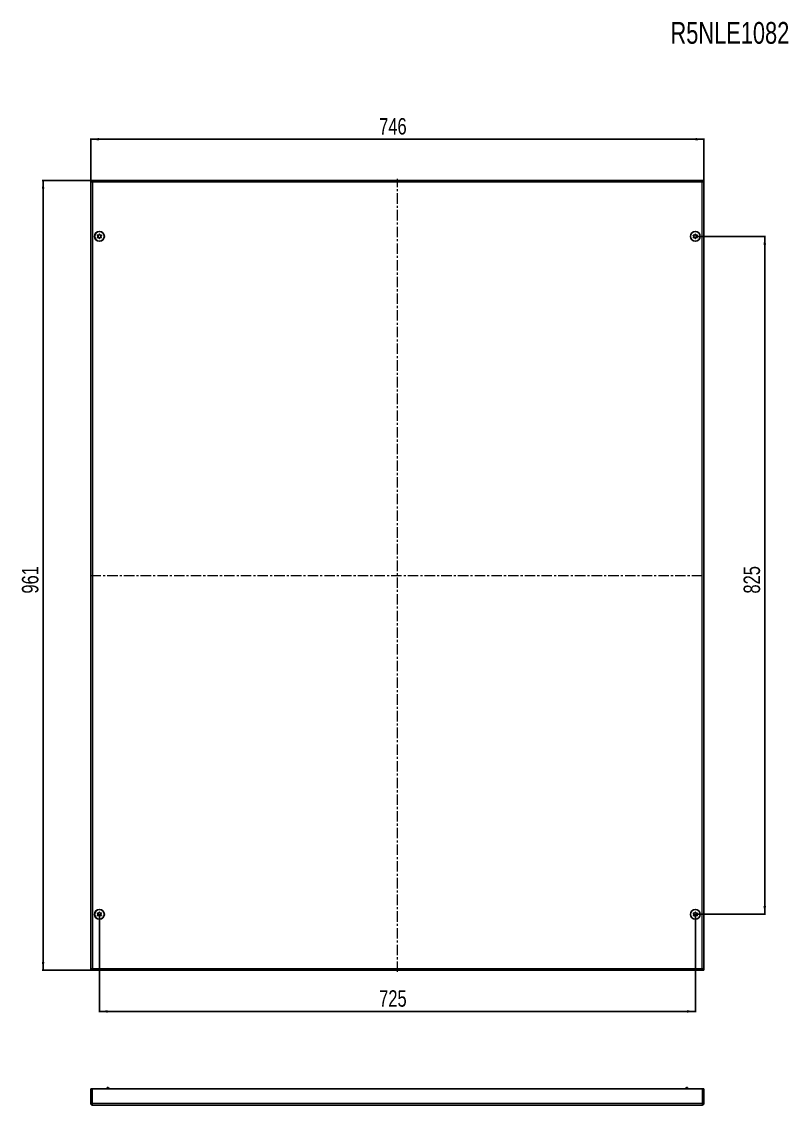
# Model space of a CAD drawing. Header units: millimetres. Extents: x -361 to 1428, y -353 to 966.
# Drawn here: x -361 to 555, y -353 to 966 of the extents above; entities that cross this region are included whole.
import ezdxf

# ---------------------------------------------------------------- set-up
doc = ezdxf.new("R2010")
doc.units = ezdxf.units.MM
doc.linetypes.add('CENTERX2', pattern=[20.32, 12.7, -2.54, 2.54, -2.54])
doc.layers.add('FORMAT', color=7, linetype='Continuous')
doc.styles.add('SLDTEXTSTYLE0', font='TXT', dxfattribs={"width": 0.75})
doc.dimstyles.new('SLDDIMSTYLE0', dxfattribs={"dimtxt": 20, "dimasz": 10, "dimexe": 0, "dimexo": 0.0625, "dimgap": 5, "dimtad": 2, "dimdec": 1, "dimrnd": 1e-09, "dimzin": 12, "dimdsep": 46, "dimtxsty": 'SLDTEXTSTYLE0', "dimsah": 1, "dimcen": 0.09, "dimadec": 0, "dimazin": 3, "dimtfac": 1, "dimtofl": 0, "dimtmove": 0, "dimatfit": 3, "dimfxl": 0, "dimfrac": 2, "dimtolj": 1, "dimtzin": 12, "dimarcsym": 0})

# ---------------------------------------------------------------- blocks, each defined once
blk = doc.blocks.new('_D')
at = {"layer": 'FORMAT'}
for p, q in [((-276.7, 772.6), (-276.7, 823.8)), ((-276.7, 822.8), (469.3, 822.8)), ((469.3, 772.6), (469.3, 823.8))]:
    blk.add_line(p, q, dxfattribs=at)
for points in [[(-276.7, 822.8), (-266.7, 821.2), (-266.7, 824.3)], [(469.3, 822.8), (459.3, 824.3), (459.3, 821.2)]]:
    blk.add_solid(points, dxfattribs=at)
at = {"layer": 'FORMAT', "insert": (74.1, 848.5), "char_height": 20, "attachment_point": 1, "style": 'SLDTEXTSTYLE0'}
blk.add_mtext('746', dxfattribs=at)
blk = doc.blocks.new('_D_1')
at = {"layer": 'FORMAT'}
for p, q in [((-275, 772.6), (-335.7, 772.6)), ((-334.7, 772.6), (-334.7, -188.4)), ((-275, -188.4), (-335.7, -188.4))]:
    blk.add_line(p, q, dxfattribs=at)
for points in [[(-334.7, 772.6), (-336.3, 762.6), (-333.2, 762.6)], [(-334.7, -188.4), (-333.2, -178.4), (-336.3, -178.4)]]:
    blk.add_solid(points, dxfattribs=at)
at = {"layer": 'FORMAT', "insert": (-360.5, 269.9), "char_height": 20, "attachment_point": 1, "rotation": 90, "style": 'SLDTEXTSTYLE0'}
blk.add_mtext('961', dxfattribs=at)
blk = doc.blocks.new('_D_2')
at = {"layer": 'FORMAT'}
for p, q in [((458.8, 704.6), (544.3, 704.6)), ((543.3, 704.6), (543.3, -120.4)), ((458.8, -120.4), (544.3, -120.4))]:
    blk.add_line(p, q, dxfattribs=at)
for points in [[(543.3, 704.6), (541.7, 694.6), (544.8, 694.6)], [(543.3, -120.4), (544.8, -110.4), (541.7, -110.4)]]:
    blk.add_solid(points, dxfattribs=at)
at = {"layer": 'FORMAT', "insert": (517.5, 269.9), "char_height": 20, "attachment_point": 1, "rotation": 90, "style": 'SLDTEXTSTYLE0'}
blk.add_mtext('825', dxfattribs=at)
blk = doc.blocks.new('_D_3')
at = {"layer": 'FORMAT'}
for p, q in [((-266.2, -120.4), (-266.2, -239.6)), ((458.8, -120.4), (458.8, -239.6)), ((-266.2, -238.6), (458.8, -238.6))]:
    blk.add_line(p, q, dxfattribs=at)
for points in [[(-266.2, -238.6), (-256.2, -240.1), (-256.2, -237)], [(458.8, -238.6), (448.8, -237), (448.8, -240.1)]]:
    blk.add_solid(points, dxfattribs=at)
at = {"layer": 'FORMAT', "insert": (74.1, -212.8), "char_height": 20, "attachment_point": 1, "style": 'SLDTEXTSTYLE0'}
blk.add_mtext('725', dxfattribs=at)

msp = doc.modelspace()

# ---------------------------------------------------------------- linework, layer by layer
at = {"color": 7, "linetype": 'Continuous', "lineweight": 25}
for p, q in [((-276.73, 772.59), (-276.73, -188.41)), ((-276.73, 772.59), (-275.23, 772.59)), ((467.57, 772.59), (-275.03, 772.59)), ((-275.03, 771.47), (-275.03, 772.59)), ((467.57, 772.59), (467.57, 771.48)), ((469.27, 772.59), (467.77, 772.59)), ((469.27, -188.41), (469.27, 772.59)), ((-276.73, -188.41), (-275.23, -188.41)), ((-275.03, -187.3), (-275.03, -188.41)), ((-275.03, -188.41), (467.57, -188.41)), ((467.57, -188.41), (467.57, -187.3)), ((469.27, -188.41), (467.77, -188.41)), ((-276.73, -332.56), (-275.23, -332.56)), ((-276.73, -350.46), (-276.73, -332.56)), ((-275.23, -350.46), (-275.23, -332.56)), ((-275.03, -350.46), (-275.03, -332.56)), ((467.57, -332.56), (-275.03, -332.56)), ((-256.73, -331.06), (-255.73, -331.06)), ((-256.73, -332.56), (-256.73, -331.06)), ((-254.73, -332.06), (-255.73, -331.06)), ((-254.23, -332.06), (-254.73, -332.06)), ((-254.73, -332.06), (-254.73, -332.56)), ((446.77, -332.06), (447.27, -332.06)), ((448.27, -331.06), (447.27, -332.06)), ((447.27, -332.56), (447.27, -332.06)), ((448.27, -331.06), (449.27, -331.06)), ((449.27, -331.06), (449.27, -332.56)), ((467.57, -350.46), (467.57, -332.56)), ((469.27, -332.56), (467.77, -332.56)), ((467.77, -350.46), (467.77, -332.56)), ((469.27, -350.46), (469.27, -332.56)), ((-276.73, -350.46), (-275.23, -350.46)), ((467.17, -352.56), (-274.63, -352.56)), ((-272.02, -352.56), (-272.02, -352.82)), ((-269.02, -352.82), (-272.02, -352.82)), ((-260.45, -352.82), (-269.02, -352.82)), ((-260.45, -352.82), (-260.45, -352.56)), ((452.98, -352.56), (452.98, -352.82)), ((464.55, -352.82), (452.98, -352.82)), ((464.55, -352.82), (464.55, -352.56)), ((469.27, -350.46), (467.77, -350.46))]:
    msp.add_line(p, q, dxfattribs=at)
at = {"color": 8, "linetype": 'Continuous', "lineweight": 18}
for p, q in [((467.17, 770.49), (-274.63, 770.49)), ((-274.63, 770.49), (-274.63, -186.31)), ((467.17, -186.31), (467.17, 770.49)), ((-274.63, -186.31), (467.17, -186.31)), ((467.57, -350.46), (-275.03, -350.46))]:
    msp.add_line(p, q, dxfattribs=at)
at = {"color": 7, "linetype": 'Continuous', "lineweight": 25}
for centre, radius in [((-266.23, 704.59), 6), ((-266.23, 704.59), 5.79), ((-266.23, 704.59), 1.85), ((458.77, 704.59), 6), ((458.77, 704.59), 5.78), ((458.77, 704.59), 1.85), ((-266.23, -120.41), 6), ((-266.23, -120.41), 5.79), ((-266.23, -120.41), 1.85), ((458.77, -120.41), 6), ((458.77, -120.41), 5.79), ((458.77, -120.41), 1.85)]:
    msp.add_circle(centre, radius, dxfattribs=at)
for points, knots in [([(-276.73, 772.59), (-276.7, 772.41), (-276.63, 772.05), (-276.13, 771.52), (-275.43, 770.99), (-274.89, 770.65), (-274.63, 770.49)], [0, 0, 0, 0, 0.2547568, 0.5096489, 0.7645419, 1, 1, 1, 1]), ([(-275.23, 772.59), (-275.22, 772.4), (-275.2, 772.04), (-275.01, 771.34), (-274.78, 770.82), (-274.63, 770.49)], [0, 0, 0, 0, 0.2598775, 0.5197391, 1, 1, 1, 1]), ([(467.17, 770.49), (467.25, 770.67), (467.41, 771.03), (467.68, 771.73), (467.73, 772.25), (467.77, 772.59)], [0, 0, 0, 0, 0.2598775, 0.5197391, 1, 1, 1, 1]), ([(467.17, 770.49), (467.45, 770.66), (468.01, 771.02), (468.71, 771.56), (469.18, 772.08), (469.24, 772.42), (469.27, 772.59)], [0, 0, 0, 0, 0.2547527, 0.5096447, 0.7645377, 1, 1, 1, 1]), ([(-263.78, 705.94), (-263.79, 705.95), (-263.8, 705.97), (-263.86, 705.99), (-264, 706.01), (-264.39, 706), (-264.93, 705.99), (-265.48, 706.3), (-265.76, 706.73), (-265.93, 707.09), (-266.05, 707.29), (-266.11, 707.36), (-266.15, 707.38), (-266.18, 707.39), (-266.21, 707.38), (-266.27, 707.34), (-266.43, 707.12), (-266.63, 706.69), (-267.09, 706.14), (-267.79, 706.05), (-268.27, 706.1), (-268.53, 706.09), (-268.6, 706.07), (-268.62, 706.05), (-268.64, 706.02), (-268.64, 705.98), (-268.63, 705.94), (-268.61, 705.86), (-268.5, 705.66), (-268.3, 705.34), (-268.08, 704.87), (-268.12, 704.24), (-268.42, 703.79), (-268.63, 703.46), (-268.69, 703.32), (-268.7, 703.26), (-268.69, 703.23), (-268.66, 703.21), (-268.61, 703.18), (-268.46, 703.16), (-268.08, 703.17), (-267.54, 703.18), (-266.98, 702.87), (-266.7, 702.44), (-266.53, 702.09), (-266.41, 701.88), (-266.35, 701.81), (-266.31, 701.79), (-266.28, 701.79), (-266.25, 701.8), (-266.19, 701.84), (-266.04, 702.06), (-265.83, 702.48), (-265.38, 703.03), (-264.67, 703.12), (-264.2, 703.07), (-263.93, 703.08), (-263.86, 703.11), (-263.84, 703.13), (-263.83, 703.16), (-263.82, 703.19), (-263.83, 703.23), (-263.86, 703.31), (-263.96, 703.51), (-264.17, 703.84), (-264.38, 704.3), (-264.35, 704.94), (-264.05, 705.39), (-263.83, 705.71), (-263.77, 705.85), (-263.77, 705.91), (-263.78, 705.93), (-263.78, 705.94)], [0, 0, 0, 0, 0.0020087, 0.00442, 0.0093647, 0.0255282, 0.0677053, 0.0957862, 0.1246456, 0.1503415, 0.1605194, 0.1633943, 0.1656965, 0.1672448, 0.1688741, 0.1707699, 0.1786058, 0.2119941, 0.2499945, 0.2879948, 0.3213831, 0.329219, 0.3311148, 0.3327441, 0.3342924, 0.3362166, 0.3385353, 0.3413178, 0.349662, 0.3753578, 0.4042173, 0.4322982, 0.4744753, 0.4906388, 0.4966691, 0.49844, 0.5, 0.5020087, 0.50442, 0.5093647, 0.5255282, 0.5677053, 0.5957862, 0.6246456, 0.6503415, 0.6605194, 0.6633943, 0.6656965, 0.6672448, 0.6688741, 0.6707699, 0.6786058, 0.7119941, 0.7499945, 0.7879948, 0.8213831, 0.829219, 0.8311148, 0.8327441, 0.8342924, 0.8362166, 0.8385353, 0.8413178, 0.849662, 0.8753578, 0.9042173, 0.9322982, 0.9744753, 0.9906388, 0.9966691, 0.99844, 1, 1, 1, 1]), ([(456.32, 705.94), (456.31, 705.92), (456.3, 705.9), (456.31, 705.84), (456.37, 705.71), (456.58, 705.39), (456.88, 704.94), (456.92, 704.3), (456.7, 703.84), (456.5, 703.5), (456.38, 703.29), (456.36, 703.2), (456.36, 703.16), (456.38, 703.13), (456.4, 703.11), (456.47, 703.08), (456.73, 703.07), (457.21, 703.12), (457.91, 703.03), (458.37, 702.48), (458.57, 702.06), (458.73, 701.84), (458.79, 701.8), (458.82, 701.79), (458.85, 701.79), (458.88, 701.81), (458.91, 701.84), (458.96, 701.9), (459.07, 702.1), (459.24, 702.44), (459.52, 702.87), (460.07, 703.18), (460.61, 703.17), (461.01, 703.16), (461.15, 703.18), (461.2, 703.21), (461.22, 703.24), (461.23, 703.27), (461.22, 703.33), (461.17, 703.46), (460.95, 703.79), (460.65, 704.24), (460.62, 704.87), (460.83, 705.34), (461.04, 705.67), (461.15, 705.88), (461.18, 705.97), (461.18, 706.01), (461.16, 706.05), (461.14, 706.07), (461.07, 706.09), (460.8, 706.1), (460.33, 706.05), (459.62, 706.14), (459.17, 706.69), (458.96, 707.12), (458.81, 707.34), (458.75, 707.38), (458.72, 707.39), (458.69, 707.38), (458.66, 707.37), (458.63, 707.34), (458.57, 707.27), (458.46, 707.08), (458.3, 706.73), (458.02, 706.3), (457.46, 705.99), (456.92, 706.01), (456.53, 706.01), (456.38, 705.99), (456.33, 705.96), (456.32, 705.94), (456.32, 705.94)], [0, 0, 0, 0, 0.0020087, 0.00442, 0.0093647, 0.0255282, 0.0677053, 0.0957862, 0.1246456, 0.1503415, 0.1605194, 0.1633943, 0.1656965, 0.1672448, 0.1688741, 0.1707699, 0.1786058, 0.2119941, 0.2499945, 0.2879948, 0.3213831, 0.329219, 0.3311148, 0.3327441, 0.3342924, 0.3362166, 0.3385353, 0.3413178, 0.349662, 0.3753578, 0.4042173, 0.4322982, 0.4744753, 0.4906388, 0.4966691, 0.49844, 0.5, 0.5020087, 0.50442, 0.5093647, 0.5255282, 0.5677053, 0.5957862, 0.6246456, 0.6503415, 0.6605194, 0.6633943, 0.6656965, 0.6672448, 0.6688741, 0.6707699, 0.6786058, 0.7119941, 0.7499945, 0.7879948, 0.8213831, 0.829219, 0.8311148, 0.8327441, 0.8342924, 0.8362166, 0.8385353, 0.8413178, 0.849662, 0.8753578, 0.9042173, 0.9322982, 0.9744753, 0.9906388, 0.9966691, 0.99844, 1, 1, 1, 1]), ([(-263.78, -121.76), (-263.77, -121.75), (-263.77, -121.73), (-263.78, -121.67), (-263.83, -121.54), (-264.05, -121.21), (-264.35, -120.76), (-264.38, -120.13), (-264.17, -119.66), (-263.96, -119.33), (-263.85, -119.12), (-263.82, -119.03), (-263.82, -118.99), (-263.84, -118.95), (-263.86, -118.93), (-263.93, -118.91), (-264.2, -118.9), (-264.67, -118.95), (-265.38, -118.86), (-265.83, -118.31), (-266.04, -117.88), (-266.19, -117.66), (-266.25, -117.62), (-266.28, -117.61), (-266.31, -117.62), (-266.34, -117.63), (-266.37, -117.66), (-266.43, -117.73), (-266.54, -117.92), (-266.7, -118.27), (-266.98, -118.7), (-267.54, -119.01), (-268.08, -118.99), (-268.47, -118.99), (-268.62, -119.01), (-268.67, -119.04), (-268.69, -119.06), (-268.7, -119.1), (-268.69, -119.16), (-268.63, -119.29), (-268.42, -119.61), (-268.12, -120.06), (-268.08, -120.7), (-268.3, -121.16), (-268.5, -121.5), (-268.62, -121.71), (-268.64, -121.8), (-268.64, -121.84), (-268.62, -121.87), (-268.6, -121.89), (-268.53, -121.92), (-268.27, -121.93), (-267.79, -121.88), (-267.09, -121.97), (-266.63, -122.52), (-266.43, -122.94), (-266.27, -123.16), (-266.21, -123.2), (-266.18, -123.21), (-266.15, -123.21), (-266.12, -123.19), (-266.09, -123.16), (-266.04, -123.1), (-265.93, -122.9), (-265.76, -122.56), (-265.48, -122.13), (-264.93, -121.82), (-264.39, -121.83), (-263.99, -121.84), (-263.85, -121.82), (-263.8, -121.79), (-263.78, -121.77), (-263.78, -121.76)], [0, 0, 0, 0, 0.0020087, 0.00442, 0.0093647, 0.0255282, 0.0677053, 0.0957862, 0.1246456, 0.1503415, 0.1605194, 0.1633943, 0.1656965, 0.1672448, 0.1688741, 0.1707699, 0.1786058, 0.2119941, 0.2499945, 0.2879948, 0.3213831, 0.329219, 0.3311148, 0.3327441, 0.3342924, 0.3362166, 0.3385353, 0.3413178, 0.349662, 0.3753578, 0.4042173, 0.4322982, 0.4744753, 0.4906388, 0.4966691, 0.49844, 0.5, 0.5020087, 0.50442, 0.5093647, 0.5255282, 0.5677053, 0.5957862, 0.6246456, 0.6503415, 0.6605194, 0.6633943, 0.6656965, 0.6672448, 0.6688741, 0.6707699, 0.6786058, 0.7119941, 0.7499945, 0.7879948, 0.8213831, 0.829219, 0.8311148, 0.8327441, 0.8342924, 0.8362166, 0.8385353, 0.8413178, 0.849662, 0.8753578, 0.9042173, 0.9322982, 0.9744753, 0.9906388, 0.9966691, 0.99844, 1, 1, 1, 1]), ([(456.32, -121.76), (456.32, -121.77), (456.34, -121.79), (456.39, -121.82), (456.54, -121.84), (456.92, -121.83), (457.46, -121.82), (458.02, -122.13), (458.3, -122.56), (458.47, -122.91), (458.59, -123.12), (458.65, -123.19), (458.69, -123.21), (458.72, -123.21), (458.75, -123.2), (458.81, -123.16), (458.96, -122.94), (459.17, -122.52), (459.62, -121.97), (460.33, -121.88), (460.8, -121.93), (461.07, -121.92), (461.14, -121.89), (461.16, -121.87), (461.17, -121.84), (461.18, -121.81), (461.17, -121.77), (461.14, -121.69), (461.04, -121.49), (460.83, -121.16), (460.62, -120.7), (460.65, -120.06), (460.95, -119.61), (461.17, -119.29), (461.23, -119.15), (461.23, -119.09), (461.22, -119.06), (461.2, -119.03), (461.14, -119.01), (461, -118.99), (460.61, -119), (460.07, -119.01), (459.52, -118.7), (459.24, -118.27), (459.07, -117.91), (458.95, -117.71), (458.89, -117.64), (458.85, -117.62), (458.82, -117.61), (458.79, -117.62), (458.73, -117.66), (458.57, -117.88), (458.37, -118.31), (457.91, -118.86), (457.21, -118.95), (456.73, -118.9), (456.47, -118.91), (456.4, -118.93), (456.38, -118.95), (456.36, -118.98), (456.36, -119.02), (456.37, -119.06), (456.39, -119.14), (456.5, -119.34), (456.7, -119.66), (456.92, -120.13), (456.88, -120.76), (456.58, -121.21), (456.37, -121.54), (456.31, -121.68), (456.3, -121.74), (456.31, -121.75), (456.32, -121.76)], [0, 0, 0, 0, 0.0020087, 0.00442, 0.0093647, 0.0255282, 0.0677053, 0.0957862, 0.1246456, 0.1503415, 0.1605194, 0.1633943, 0.1656965, 0.1672448, 0.1688741, 0.1707699, 0.1786058, 0.2119941, 0.2499945, 0.2879948, 0.3213831, 0.329219, 0.3311148, 0.3327441, 0.3342924, 0.3362166, 0.3385353, 0.3413178, 0.349662, 0.3753578, 0.4042173, 0.4322982, 0.4744753, 0.4906388, 0.4966691, 0.49844, 0.5, 0.5020087, 0.50442, 0.5093647, 0.5255282, 0.5677053, 0.5957862, 0.6246456, 0.6503415, 0.6605194, 0.6633943, 0.6656965, 0.6672448, 0.6688741, 0.6707699, 0.6786058, 0.7119941, 0.7499945, 0.7879948, 0.8213831, 0.829219, 0.8311148, 0.8327441, 0.8342924, 0.8362166, 0.8385353, 0.8413178, 0.849662, 0.8753578, 0.9042173, 0.9322982, 0.9744753, 0.9906388, 0.9966691, 0.99844, 1, 1, 1, 1]), ([(469.27, -188.41), (469.24, -188.24), (469.17, -187.88), (468.67, -187.34), (467.97, -186.82), (467.43, -186.48), (467.17, -186.31)], [0, 0, 0, 0, 0.2547568, 0.5096489, 0.7645419, 1, 1, 1, 1]), ([(467.77, -188.41), (467.76, -188.23), (467.74, -187.87), (467.55, -187.17), (467.32, -186.65), (467.17, -186.31)], [0, 0, 0, 0, 0.2598775, 0.5197391, 1, 1, 1, 1]), ([(-254.73, -332.06), (-254.71, -332.16), (-254.68, -332.32), (-254.43, -332.49), (-254.32, -332.56)], [0, 0, 0, 0, 0.57413014, 1, 1, 1, 1]), ([(-254.23, -332.06), (-254.21, -332.16), (-254.18, -332.32), (-254.03, -332.48), (-253.95, -332.55), (-253.94, -332.56)], [0, 0, 0, 0, 0.6029704, 0.9179315, 1, 1, 1, 1]), ([(446.46, -332.56), (446.53, -332.5), (446.66, -332.39), (446.75, -332.22), (446.76, -332.12), (446.77, -332.06)], [0, 0, 0, 0, 0.3603654, 0.6750686, 1, 1, 1, 1]), ([(446.86, -332.56), (446.94, -332.51), (447.18, -332.36), (447.26, -332.19), (447.27, -332.08), (447.27, -332.06)], [0, 0, 0, 0, 0.3313457, 0.9052264, 1, 1, 1, 1]), ([(-276.73, -350.46), (-276.7, -350.74), (-276.63, -351.3), (-276.13, -352.01), (-275.43, -352.48), (-274.89, -352.53), (-274.63, -352.56)], [0, 0, 0, 0, 0.2547568, 0.5096489, 0.7645419, 1, 1, 1, 1]), ([(-275.23, -350.46), (-275.22, -350.54), (-275.2, -350.7), (-275.1, -350.89), (-275, -350.92), (-274.97, -350.93)], [0, 0, 0, 0, 0.4327963, 0.8655659, 1, 1, 1, 1]), ([(467.17, -352.56), (467.45, -352.53), (468.01, -352.46), (468.71, -351.96), (469.18, -351.26), (469.24, -350.72), (469.27, -350.46)], [0, 0, 0, 0, 0.2547527, 0.5096447, 0.7645377, 1, 1, 1, 1]), ([(467.51, -350.94), (467.54, -350.92), (467.71, -350.82), (467.74, -350.62), (467.77, -350.46)], [0, 0, 0, 0, 0.2077128, 1, 1, 1, 1])]:
    msp.add_open_spline(points, degree=3, knots=knots, dxfattribs=at)
for points in [[(-274.63, 770.49), (-274.67, 770.76), (-274.73, 771.31), (-274.83, 772.01), (-274.93, 772.49), (-275, 772.55), (-275.03, 772.59)], [(467.57, 772.59), (467.53, 772.55), (467.47, 772.49), (467.37, 772.01), (467.27, 771.31), (467.2, 770.76), (467.17, 770.49)], [(-274.63, -186.31), (-274.91, -186.49), (-275.46, -186.84), (-276.15, -187.36), (-276.64, -187.89), (-276.7, -188.24), (-276.73, -188.41)], [(-274.63, -186.31), (-274.79, -186.66), (-275.12, -187.36), (-275.19, -188.06), (-275.23, -188.41)], [(-275.03, -188.41), (-275, -188.38), (-274.93, -188.32), (-274.83, -187.83), (-274.73, -187.14), (-274.67, -186.59), (-274.63, -186.31)], [(467.17, -186.31), (467.2, -186.59), (467.27, -187.14), (467.37, -187.83), (467.47, -188.32), (467.53, -188.38), (467.57, -188.41)], [(-274.63, -352.56), (-274.67, -352.53), (-274.73, -352.47), (-274.83, -351.98), (-274.93, -351.29), (-275, -350.74), (-275.03, -350.46)], [(467.57, -350.46), (467.53, -350.74), (467.47, -351.29), (467.37, -351.98), (467.27, -352.47), (467.2, -352.53), (467.17, -352.56)]]:
    msp.add_open_spline(points, degree=3, dxfattribs=at)
at = {"layer": 'FORMAT', "linetype": 'CENTERX2', "lineweight": 18}
for p, q in [((96.27, -190.41), (96.27, 774.59)), ((-277.03, 292.09), (469.57, 292.09))]:
    msp.add_line(p, q, dxfattribs=at)

# ---------------------------------------------------------------- texts
at = {"layer": 'FORMAT', "insert": (428.52, 965.42), "char_height": 26.458, "attachment_point": 1, "style": 'SLDTEXTSTYLE0'}
msp.add_mtext('R5NLE1082', dxfattribs=at)

# ---------------------------------------------------------------- dimensions: what is measured, and where the dimension line sits
at = {"layer": 'FORMAT'}
for base, p1, p2, picture, middle in [((469.27, 822.75), (-276.73, 772.59), (469.27, 772.59), '_D', (96.27, 822.75)), ((458.77, -238.58), (-266.23, -120.41), (458.77, -120.41), '_D_3', (96.27, -238.58))]:
    dim = msp.add_linear_dim(base=base, p1=p1, p2=p2, dimstyle='SLDDIMSTYLE0', dxfattribs=at)
    dim.commit()
    dim.dimension.update_dxf_attribs({"geometry": picture, "text_midpoint": middle, "dimtype": 160})
for base, p1, p2, picture, middle in [((-334.74, -188.41), (-275.03, 772.59), (-275.03, -188.41), '_D_1', (-334.74, 292.09)), ((543.27, -120.41), (458.77, 704.59), (458.77, -120.41), '_D_2', (543.27, 292.09))]:
    dim = msp.add_linear_dim(base=base, p1=p1, p2=p2, angle=90, dimstyle='SLDDIMSTYLE0', dxfattribs=at)
    dim.commit()
    dim.dimension.update_dxf_attribs({"geometry": picture, "text_midpoint": middle, "dimtype": 160})

doc.saveas('drawing.dxf')
